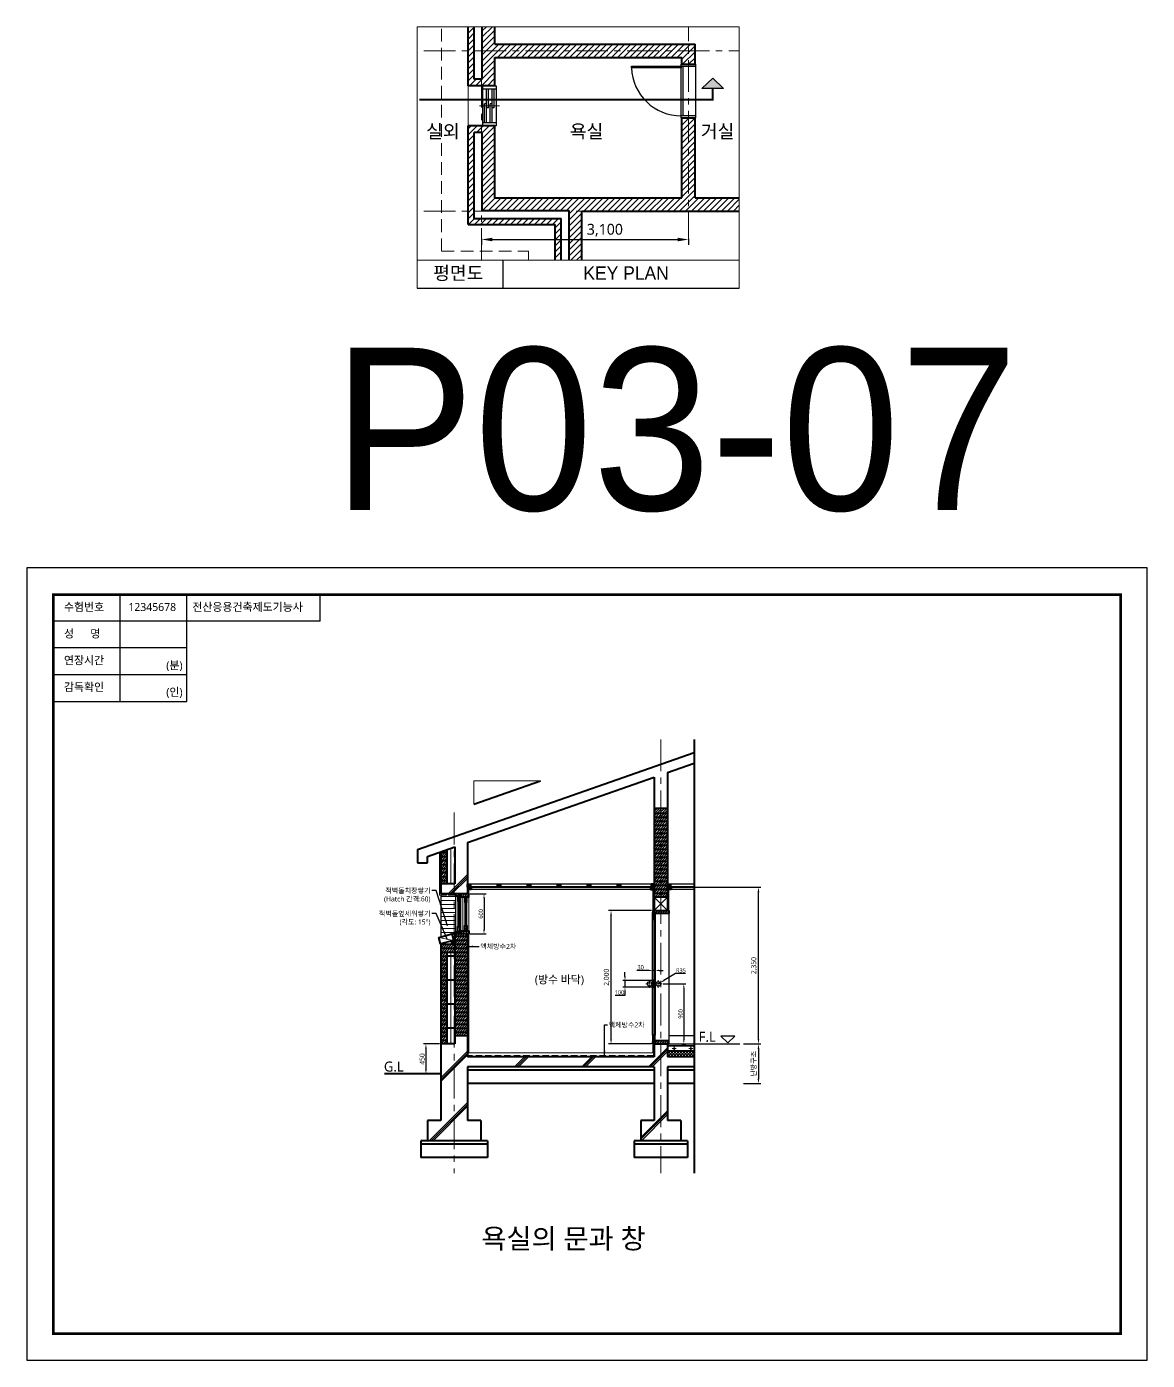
# Model space of a CAD drawing. Header units: millimetres. Extents: x 0 to 126056, y 2051 to 38499.
# Drawn here: x 87456 to 104256, y 17051 to 37046 of the extents above; entities that cross this region are included whole.
import ezdxf

# ---------------------------------------------------------------- set-up
doc = ezdxf.new("R2010")
doc.units = ezdxf.units.MM
doc.header["$LTSCALE"] = 15
doc.linetypes.add('CENTER', pattern=[50.8, 31.75, -6.35, 6.35, -6.35])
doc.linetypes.add('HIDDEN', pattern=[9.525, 6.35, -3.175])
for name, color, linetype, lineweight in [('단면선', 2, 'Continuous', 40), ('마감선', 3, 'Continuous', 20), ('입면선', 4, 'Continuous', 30), ('중심선', 1, 'CENTER', 20), ('치수및문자', 7, 'Continuous', 30), ('해칭선', 5, 'Continuous', 9)]:
    doc.layers.add(name, color=color, linetype=linetype, lineweight=lineweight)
doc.styles.add('dim1', font='malgun.ttf')
doc.styles.get("Standard").update_dxf_attribs({"font": ''})
doc.styles.get('Standard').set_extended_font_data('Gulim')
doc.linetypes.add('BATTING', pattern='A,0.00254,-2.54,[134,ltypeshp.shx,S=2.54,R=0,X=-2.54,Y=0],-5.08,[134,ltypeshp.shx,S=2.54,R=180,X=2.54,Y=0],-2.54', length=10.16254)
doc.dimstyles.new('dim1', dxfattribs={"dimscale": 40, "dimtxt": 2.5, "dimasz": 2.5, "dimexe": 1.25, "dimexo": 0.625, "dimtad": 1, "dimdec": 0, "dimlunit": 6, "dimtxsty": 'dim1', "dimcen": 2.5, "dimadec": 0, "dimazin": 0, "dimtfac": 1, "dimtdec": 0, "dimtmove": 0, "dimatfit": 3, "dimfxl": 1, "dimarcsym": 0})
pattern_1 = [(45, (88258.752, -202550.854), (-17.9605122, 17.9605122), [])]
pattern_2 = [(45, (88258.752, -202800.854), (-17.9605122, 17.9605122), [])]
pattern_3 = [(45, (88258.752, -204600.128), (-17.9605122, 17.9605122), [])]

# ---------------------------------------------------------------- blocks, each defined once
blk = doc.blocks.new('*D250')
at = {"color": 0, "lineweight": -2, "transparency": 16777216}
for p, q in [((98200, 21794), (98464, 21794)), ((98426, 21719), (98426, 21274)), ((98200, 21199), (98464, 21199))]:
    blk.add_line(p, q, dxfattribs=at)
at = {"color": 0, "transparency": 16777216}
for points in [[(98414, 21719), (98439, 21719), (98426, 21794)], [(98414, 21274), (98439, 21274), (98426, 21199)]]:
    blk.add_solid(points, dxfattribs=at)
at = {"layer": 'Defpoints', "color": 0, "transparency": 16777216}
for p in [(98181, 21794), (98181, 21199), (98426, 21199)]:
    blk.add_point(p, dxfattribs=at)
at = {"color": 0, "transparency": 16777216, "insert": (98358, 21496), "char_height": 75, "attachment_point": 5, "rotation": 90, "style": 'dim1'}
blk.add_mtext('난방구조', dxfattribs=at)
blk = doc.blocks.new('*D251')
at = {"color": 0, "lineweight": -2, "transparency": 16777216}
for p, q in [((97483, 24144), (98464, 24144)), ((98426, 21869), (98426, 24069)), ((98200, 21794), (98464, 21794))]:
    blk.add_line(p, q, dxfattribs=at)
at = {"color": 0, "transparency": 16777216}
for points in [[(98414, 24069), (98439, 24069), (98426, 24144)], [(98414, 21869), (98439, 21869), (98426, 21794)]]:
    blk.add_solid(points, dxfattribs=at)
at = {"layer": 'Defpoints', "color": 0, "transparency": 16777216}
for p in [(97464, 24144), (98426, 24144), (98181, 21794)]:
    blk.add_point(p, dxfattribs=at)
at = {"color": 0, "transparency": 16777216, "insert": (98362, 22969), "char_height": 75, "attachment_point": 5, "rotation": 90, "style": 'dim1'}
blk.add_mtext('2,350', dxfattribs=at)
blk = doc.blocks.new('*D264')
at = {"color": 0, "lineweight": -2, "transparency": 16777216}
for p, q in [((93645, 21794), (93404, 21794)), ((93441, 21719), (93441, 21419)), ((93645, 21344), (93404, 21344))]:
    blk.add_line(p, q, dxfattribs=at)
at = {"color": 0, "transparency": 16777216}
for points in [[(93429, 21719), (93454, 21719), (93441, 21794)], [(93429, 21419), (93454, 21419), (93441, 21344)]]:
    blk.add_solid(points, dxfattribs=at)
at = {"layer": 'Defpoints', "color": 0, "transparency": 16777216}
for p in [(93664, 21794), (93441, 21344), (93664, 21344)]:
    blk.add_point(p, dxfattribs=at)
at = {"color": 0, "transparency": 16777216, "insert": (93384, 21569), "char_height": 75, "attachment_point": 5, "rotation": 90, "style": 'dim1'}
blk.add_mtext('450', dxfattribs=at)
blk = doc.blocks.new('*D252')
at = {"color": 0, "lineweight": -2, "transparency": 16777216}
for p, q in [((96425, 22806), (96425, 22869)), ((96828, 22744), (96394, 22744)), ((96828, 22644), (96394, 22644)), ((96425, 22744), (96425, 22644)), ((96425, 22519), (96279, 22519)), ((96425, 22581), (96425, 22519))]:
    blk.add_line(p, q, dxfattribs=at)
at = {"color": 0, "transparency": 16777216}
for points in [[(96415, 22806), (96436, 22806), (96425, 22744)], [(96415, 22581), (96436, 22581), (96425, 22644)]]:
    blk.add_solid(points, dxfattribs=at)
at = {"layer": 'Defpoints', "color": 0, "transparency": 16777216}
for p in [(96425, 22644), (96844, 22744), (96844, 22644)]:
    blk.add_point(p, dxfattribs=at)
at = {"color": 0, "transparency": 16777216, "insert": (96344, 22567), "char_height": 62.5, "attachment_point": 5, "style": 'dim1'}
blk.add_mtext('100', dxfattribs=at)
blk = doc.blocks.new('*D253')
at = {"color": 0, "lineweight": -2, "transparency": 16777216}
for p, q in [((96782, 22896), (96601, 22896)), ((96844, 22759), (96844, 22927)), ((96874, 22896), (96844, 22896)), ((96874, 22759), (96874, 22927)), ((96937, 22896), (96999, 22896))]:
    blk.add_line(p, q, dxfattribs=at)
at = {"color": 0, "transparency": 16777216}
for points in [[(96782, 22907), (96782, 22886), (96844, 22896)], [(96937, 22907), (96937, 22886), (96874, 22896)]]:
    blk.add_solid(points, dxfattribs=at)
at = {"layer": 'Defpoints', "color": 0, "transparency": 16777216}
for p in [(96874, 22896), (96844, 22744), (96874, 22744)]:
    blk.add_point(p, dxfattribs=at)
at = {"color": 0, "transparency": 16777216, "insert": (96660, 22944), "char_height": 62.5, "attachment_point": 5, "style": 'dim1'}
blk.add_mtext('30', dxfattribs=at)
blk = doc.blocks.new('*D265')
at = {"color": 0, "lineweight": -2, "transparency": 16777216}
for p, q in [((97181, 22849), (97007, 22744)), ((97332, 22849), (97181, 22849)), ((96924, 22694), (96954, 22712))]:
    blk.add_line(p, q, dxfattribs=at)
at = {"color": 0, "transparency": 16777216}
blk.add_solid([(97002, 22753), (97013, 22735), (96954, 22712)], dxfattribs=at)
at = {"layer": 'Defpoints', "color": 0, "transparency": 16777216}
for p in [(96924, 22694), (96954, 22712)]:
    blk.add_point(p, dxfattribs=at)
at = {"color": 0, "transparency": 16777216, "insert": (97264, 22897), "char_height": 62.5, "attachment_point": 5, "style": 'dim1'}
blk.add_mtext('R35', dxfattribs=at)
blk = doc.blocks.new('*D266')
at = {"color": 0, "lineweight": -2, "transparency": 16777216}
for p, q in [((96998, 22694), (97338, 22694)), ((97307, 22631), (97307, 21856)), ((97280, 21794), (97338, 21794))]:
    blk.add_line(p, q, dxfattribs=at)
at = {"color": 0, "transparency": 16777216}
for points in [[(97297, 22631), (97318, 22631), (97307, 22694)], [(97297, 21856), (97318, 21856), (97307, 21794)]]:
    blk.add_solid(points, dxfattribs=at)
at = {"layer": 'Defpoints', "color": 0, "transparency": 16777216}
for p in [(96982, 22694), (97264, 21794), (97307, 21794)]:
    blk.add_point(p, dxfattribs=at)
at = {"color": 0, "transparency": 16777216, "insert": (97259, 22244), "char_height": 62.5, "attachment_point": 5, "rotation": 90, "style": 'dim1'}
blk.add_mtext('900', dxfattribs=at)
blk = doc.blocks.new('*D267')
at = {"color": 0, "lineweight": -2, "transparency": 16777216}
for p, q in [((96825, 23794), (96179, 23794)), ((96216, 21869), (96216, 23719)), ((96825, 21794), (96179, 21794))]:
    blk.add_line(p, q, dxfattribs=at)
at = {"color": 0, "transparency": 16777216}
for points in [[(96204, 23719), (96229, 23719), (96216, 23794)], [(96204, 21869), (96229, 21869), (96216, 21794)]]:
    blk.add_solid(points, dxfattribs=at)
at = {"layer": 'Defpoints', "color": 0, "transparency": 16777216}
for p in [(96216, 23794), (96844, 23794), (96844, 21794)]:
    blk.add_point(p, dxfattribs=at)
at = {"color": 0, "transparency": 16777216, "insert": (96153, 22794), "char_height": 75, "attachment_point": 5, "rotation": 90, "style": 'dim1'}
blk.add_mtext('2,000', dxfattribs=at)
blk = doc.blocks.new('*D268')
at = {"color": 0, "lineweight": -2, "transparency": 16777216}
for p, q in [((94100, 24044), (94343, 24044)), ((94312, 23981), (94312, 23506)), ((94100, 23444), (94343, 23444))]:
    blk.add_line(p, q, dxfattribs=at)
at = {"color": 0, "transparency": 16777216}
for points in [[(94301, 23981), (94322, 23981), (94312, 24044)], [(94301, 23506), (94322, 23506), (94312, 23444)]]:
    blk.add_solid(points, dxfattribs=at)
at = {"layer": 'Defpoints', "color": 0, "transparency": 16777216}
for p in [(94084, 24044), (94084, 23444), (94312, 23444)]:
    blk.add_point(p, dxfattribs=at)
at = {"color": 0, "transparency": 16777216, "insert": (94264, 23744), "char_height": 62.5, "attachment_point": 5, "rotation": 90, "style": 'dim1'}
blk.add_mtext('600', dxfattribs=at)
blk = doc.blocks.new('*D246')
at = {"layer": 'Defpoints', "color": 0, "transparency": 16777216}
for p in [(94276, 33904), (97376, 33904), (97376, 33855)]:
    blk.add_point(p, dxfattribs=at)
at = {"layer": '해칭선', "color": 0, "lineweight": -2, "transparency": 16777216}
for p, q in [((94276, 33863), (94276, 33774)), ((94439, 33855), (97214, 33855)), ((97376, 33863), (97376, 33774))]:
    blk.add_line(p, q, dxfattribs=at)
at = {"layer": '해칭선', "color": 0, "transparency": 16777216}
for points in [[(94439, 33882), (94439, 33828), (94276, 33855)], [(97214, 33882), (97214, 33828), (97376, 33855)]]:
    blk.add_solid(points, dxfattribs=at)
at = {"layer": '해칭선', "color": 0, "transparency": 16777216, "insert": (96124, 33994), "char_height": 162.5, "attachment_point": 5, "style": 'dim1'}
blk.add_mtext('3,100', dxfattribs=at)

msp = doc.modelspace()

# ---------------------------------------------------------------- hatches: boundary and pattern name
msp.add_hatch(color=0).paths.add_polyline_path([(97740.6, 36273.3), (97901.7, 36120.5), (97579.5, 36120.5)])
at = {"layer": '단면선'}
h = msp.add_hatch(dxfattribs=at)
h.set_pattern_fill('_USER', color=256, scale=60, pattern_type=0)
h.set_pattern_definition([(0, (-5248.85, -190014.104), (0, 60), [])])
h.paths.add_polyline_path([(93664, 24673.9), (93754, 24705.4), (93754, 24193.9), (93664, 24193.9)])
at = {"layer": '해칭선'}
h = msp.add_hatch(dxfattribs=at)
h.set_pattern_fill('ANSI31', color=0, scale=20)
h.set_pattern_definition([(45, (94476.45, 36453.13), (-44.901, 44.901), [])])
h.paths.add_polyline_path([(94276.4, 36258.8), (94166.4, 36258.8), (94166.4, 36412.5), (94076.4, 36322.5), (94076.4, 36158.8), (94276.4, 36158.8)])
h.paths.add_polyline_path([(94476.4, 36453.1), (94286.4, 36263.1), (94286.4, 36258.8), (94276.4, 36258.8), (94276.4, 36158.8), (94476.4, 36158.8)])
h = msp.add_hatch(dxfattribs=at)
h.set_pattern_fill('ANSI31', color=0, scale=20)
h.set_pattern_definition([(45, (94166.45, 34885.894), (-44.9013, 44.9013), [])])
h.paths.add_polyline_path([(94286.4, 34736.5), (94476.4, 34926.5), (94476.4, 35558.8), (94296.4, 35558.8), (94276.4, 35558.8), (94276.4, 35458.8), (94286.4, 35458.8)])
h.paths.add_polyline_path([(94076.4, 35558.8), (94076.4, 34795.9), (94166.4, 34885.9), (94166.4, 35458.8), (94276.4, 35458.8), (94276.4, 35558.8)])
h = msp.add_hatch(dxfattribs=at)
h.set_pattern_fill('ANSI31', color=0, scale=20)
h.set_pattern_definition([(45, (97334.096, 34281.83), (-44.9013, 44.9013), [])])
h.paths.add_polyline_path([(97534.1, 34481.8), (97376.4, 34324.2), (97376.4, 34281.8), (98138.5, 34281.8), (98138.5, 34481.8)])
h = msp.add_hatch(dxfattribs=at)
h.set_pattern_fill('ANSI31', color=256, scale=8)
h.set_pattern_definition(pattern_1)
h.paths.add_polyline_path([(96964, 25328.9), (96864, 25328.9), (96864, 23993.9), (96964, 23993.9)])
h = msp.add_hatch(dxfattribs=at)
h.set_pattern_fill('ANSI31', color=256, scale=8)
h.set_pattern_definition(pattern_1)
h.paths.add_polyline_path([(97064, 25328.9), (96964, 25328.9), (96964, 23993.9), (97064, 23993.9)])
h = msp.add_hatch(dxfattribs=at)
h.set_pattern_fill('ANSI31', color=256, scale=8)
h.set_pattern_definition([(45, (-5248.85, -190014.104), (-17.9605122, 17.9605122), [])])
h.paths.add_polyline_path([(93664, 24673.9), (93754, 24705.4), (93754, 24193.9), (93664, 24193.9)])
h = msp.add_hatch(dxfattribs=at)
h.set_pattern_fill('ANSI31', color=256, scale=8)
h.set_pattern_definition([(45, (18492.398, -160902.2), (-17.9605122, 17.9605122), [])])
h.paths.add_polyline_path([(93964, 23998.9), (94084, 23998.9), (94084, 24043.9), (93964, 24043.9)])
h = msp.add_hatch(dxfattribs=at)
h.set_pattern_fill('ANSI31', color=256, scale=8, angle=90)
h.set_pattern_definition([(135, (18492.398, -160902.2), (-17.9605122, -17.9605122), [])])
h.paths.add_polyline_path([(94022.3, 23918.9), (94052.3, 23918.9), (94052.3, 23998.9), (94022.3, 23998.9)])
h = msp.add_hatch(dxfattribs=at)
h.set_pattern_fill('ANSI31', color=256, scale=8)
h.set_pattern_definition(pattern_2)
h.paths.add_polyline_path([(96964, 23793.9), (96844, 23793.9), (96844, 23763.9), (96874, 23763.9), (96874, 23748.9), (96964, 23748.9)])
h = msp.add_hatch(dxfattribs=at)
h.set_pattern_fill('ANSI31', color=256, scale=8)
h.set_pattern_definition(pattern_2)
h.paths.add_polyline_path([(97084, 23793.9), (96964, 23793.9), (96964, 23748.9), (97084, 23748.9)])
h = msp.add_hatch(dxfattribs=at)
h.set_pattern_fill('ANSI31', color=256, scale=8)
h.set_pattern_definition(pattern_1)
h.paths.add_polyline_path([(94064, 23443.9), (93964, 23443.9), (93884, 23443.9), (93874, 23443.9), (93874, 21913.9), (94064, 21913.9)])
h = msp.add_hatch(dxfattribs=at)
h.set_pattern_fill('ANSI31', color=256, scale=8)
h.set_pattern_definition([(45, (18492.398, -161106.5), (-17.9605122, 17.9605122), [])])
h.paths.add_polyline_path([(93964, 23488.9), (94084, 23488.9), (94084, 23443.9), (93964, 23443.9)])
h = msp.add_hatch(dxfattribs=at)
h.set_pattern_fill('ANSI31', color=256, scale=8, angle=90)
h.set_pattern_definition([(135, (18492.398, -161106.5), (-17.9605122, -17.9605122), [])])
h.paths.add_polyline_path([(94022.3, 23568.9), (94052.3, 23568.9), (94052.3, 23488.9), (94022.3, 23488.9)])
h = msp.add_hatch(dxfattribs=at)
h.set_pattern_fill('ANSI31', color=256, scale=8)
h.set_pattern_definition(pattern_1)
h.paths.add_polyline_path([(93864, 23289.1), (93754, 23289.1), (93664, 23289.1), (93664, 23229.1), (93754, 23229.1), (93864, 23229.1)])
h = msp.add_hatch(dxfattribs=at)
h.set_pattern_fill('ANSI31', color=256, scale=8)
h.set_pattern_definition(pattern_1)
h.paths.add_polyline_path([(93864, 23229.1), (93754, 23229.1), (93664, 23229.1), (93664, 23169.1), (93754, 23169.1), (93864, 23169.1)])
h = msp.add_hatch(dxfattribs=at)
h.set_pattern_fill('ANSI31', color=256, scale=8)
h.set_pattern_definition(pattern_1)
h.paths.add_polyline_path([(93874, 23289.1), (93864, 23289.1), (93864, 23229.1), (93874, 23229.1)])
h = msp.add_hatch(dxfattribs=at)
h.set_pattern_fill('ANSI31', color=256, scale=8)
h.set_pattern_definition(pattern_1)
h.paths.add_polyline_path([(93874, 23229.1), (93864, 23229.1), (93864, 23169.1), (93874, 23169.1)])
h = msp.add_hatch(dxfattribs=at)
h.set_pattern_fill('ANSI31', color=256, scale=8)
h.set_pattern_definition(pattern_3)
h.paths.add_polyline_path([(96964, 21838.9), (96874, 21838.9), (96874, 21823.9), (96844, 21823.9), (96844, 21793.9), (96964, 21793.9)])
h = msp.add_hatch(dxfattribs=at)
h.set_pattern_fill('ANSI31', color=256, scale=8)
h.set_pattern_definition(pattern_3)
h.paths.add_polyline_path([(97084, 21838.9), (96964, 21838.9), (96964, 21793.9), (97084, 21793.9)])
h = msp.add_hatch(dxfattribs=at)
h.set_pattern_fill('ANSI37', color=256, scale=10, style=0)
h.set_pattern_definition([(45, (97064.032, 21598.86), (-22.4506, 22.4506), []), (135, (97064.032, 21598.86), (-22.4506, -22.4506), [])])
h.paths.add_polyline_path([(97464, 21598.9), (97464, 21683.9), (97064, 21683.9), (97064, 21598.9)])

# ---------------------------------------------------------------- linework, layer by layer
at = {"color": 0}
for p, q in [((97740.6, 36273.3), (97579.5, 36120.5)), ((97901.7, 36120.5), (97579.5, 36120.5)), ((94593.5, 33546.5), (94593.5, 33125.7)), ((93310.4, 33125.7), (98138.5, 33125.7))]:
    msp.add_line(p, q, dxfattribs=at)
for p, q in [((91855.9, 28530.7), (87855.9, 28530.7)), ((87855.9, 28530.7), (87855.9, 26930.7)), ((98073.3, 21911.6), (97862.1, 21911.6)), ((97967.7, 21809.3), (97862.1, 21911.6)), ((97967.7, 21809.3), (98073.3, 21911.6)), ((97464, 21793.9), (98146, 21793.9))]:
    msp.add_line(p, q)
for points in [[(97740.6, 36273.3), (97901.7, 36120.5), (97579.5, 36120.5), (97740.6, 36273.3)], [(97740.6, 36273.3), (97901.7, 36120.5)]]:
    msp.add_lwpolyline(points, dxfattribs=at)
at = {"color": 0, "const_width": 30}
msp.add_lwpolyline([(93344.5, 35952.4), (97740.6, 35952.4), (97740.6, 36120.5)], dxfattribs=at)
at = {"layer": '단면선', "color": 0}
for p, q in [((94076.4, 36158.8), (94076.4, 37046.2)), ((94166.4, 36258.8), (94166.4, 37046.2)), ((94286.4, 36258.8), (94286.4, 37046.2)), ((94476.4, 36781.8), (94476.4, 37046.2)), ((94476.4, 36781.8), (97476.4, 36781.8)), ((97476.4, 36481.8), (97476.4, 36781.8)), ((94476.4, 36581.8), (97276.4, 36581.8)), ((94476.4, 36158.8), (94476.4, 36581.8)), ((97276.4, 36481.8), (97276.4, 36581.8)), ((97276.4, 36481.8), (97476.4, 36481.8)), ((97276.4, 36481.8), (97476.4, 36481.8)), ((94286.4, 36258.8), (94166.4, 36258.8)), ((94476.4, 36158.8), (94076.4, 36158.8)), ((97276.4, 34481.8), (97276.4, 35681.8)), ((97276.4, 35681.8), (97476.4, 35681.8)), ((97276.4, 35681.8), (97476.4, 35681.8)), ((97476.4, 34481.8), (97476.4, 35681.8)), ((94076.4, 34081.8), (94076.4, 35558.8)), ((94476.4, 35558.8), (94076.4, 35558.8)), ((94166.4, 34171.8), (94166.4, 35458.8)), ((94286.4, 35458.8), (94166.4, 35458.8)), ((94286.4, 34291.8), (94286.4, 35458.8)), ((94476.4, 34481.8), (94476.4, 35558.8)), ((94476.4, 34481.8), (95776.4, 34481.8)), ((95776.4, 34481.8), (97276.4, 34481.8)), ((97476.4, 34481.8), (98138.5, 34481.8)), ((94286.4, 34291.8), (95586.4, 34291.8)), ((95586.4, 33546.5), (95586.4, 34291.8)), ((95776.4, 34281.8), (98138.5, 34281.8)), ((95776.4, 33546.5), (95776.4, 34281.8)), ((94076.4, 34081.8), (95376.4, 34081.8)), ((94166.4, 34171.8), (95466.4, 34171.8)), ((95376.4, 33546.5), (95376.4, 34081.8)), ((95466.4, 33546.5), (95466.4, 34171.8))]:
    msp.add_line(p, q, dxfattribs=at)
at = {"layer": '단면선'}
for p, q in [((97464, 26358.6), (97464, 19858.8)), ((93314, 24710.3), (97464, 26162.8)), ((97064, 25863.9), (97464, 26003.9)), ((97064, 25863.9), (97064, 23793.9)), ((94064, 24813.9), (96864, 25793.9)), ((94160.7, 25389.8), (95160.7, 25739.8)), ((96864, 25793.9), (96864, 23793.9)), ((96864, 25328.9), (97064, 25328.9)), ((96864, 25253.9), (96964, 25253.9)), ((96964, 25253.9), (97064, 25253.9)), ((96864, 25193.9), (96964, 25193.9)), ((96864, 25133.9), (96964, 25133.9)), ((96864, 25073.9), (96964, 25073.9)), ((96864, 25013.9), (96964, 25013.9)), ((96964, 25193.9), (97064, 25193.9)), ((96964, 25133.9), (97064, 25133.9)), ((96964, 25073.9), (97064, 25073.9)), ((96964, 25013.9), (97064, 25013.9)), ((94064, 24813.9), (94064, 24043.9)), ((96864, 24953.9), (96964, 24953.9)), ((96864, 24893.9), (96964, 24893.9)), ((96864, 24833.9), (96964, 24833.9)), ((96964, 24953.9), (97064, 24953.9)), ((96964, 24893.9), (97064, 24893.9)), ((96964, 24833.9), (97064, 24833.9)), ((93314, 24710.3), (93314, 24510.3)), ((93464, 24603.9), (93874, 24747.4)), ((93464, 24510.3), (93464, 24603.9)), ((93664, 24673.9), (93664, 24043.9)), ((93754, 24705.4), (93754, 24193.9)), ((93874, 24747.4), (93874, 24193.9)), ((96864, 24773.9), (96964, 24773.9)), ((96864, 24713.9), (96964, 24713.9)), ((96864, 24653.9), (96964, 24653.9)), ((96964, 24773.9), (97064, 24773.9)), ((96964, 24713.9), (97064, 24713.9)), ((96964, 24653.9), (97064, 24653.9)), ((93314, 24510.3), (93464, 24510.3)), ((96864, 24593.9), (96964, 24593.9)), ((96864, 24533.9), (96964, 24533.9)), ((96864, 24473.9), (96964, 24473.9)), ((96864, 24413.9), (96964, 24413.9)), ((96964, 24593.9), (97064, 24593.9)), ((96964, 24533.9), (97064, 24533.9)), ((96964, 24473.9), (97064, 24473.9)), ((96964, 24413.9), (97064, 24413.9)), ((96864, 24353.9), (96964, 24353.9)), ((96864, 24293.9), (96964, 24293.9)), ((96864, 24233.9), (96964, 24233.9)), ((96964, 24353.9), (97064, 24353.9)), ((96964, 24293.9), (97064, 24293.9)), ((96964, 24233.9), (97064, 24233.9)), ((93874, 24193.9), (93664, 24193.9)), ((94064, 24043.9), (93664, 24043.9)), ((96864, 24143.9), (94064, 24143.9)), ((96864, 24173.9), (96964, 24173.9)), ((96864, 24113.9), (96964, 24113.9)), ((96864, 24053.9), (96964, 24053.9)), ((96964, 24173.9), (97064, 24173.9)), ((96964, 24113.9), (97064, 24113.9)), ((96964, 24053.9), (97064, 24053.9)), ((97464, 24143.9), (97064, 24143.9)), ((93935.1, 23933.9), (93935.1, 23553.9)), ((94037.3, 23918.9), (94037.3, 23568.9)), ((97064, 23993.9), (96864, 23993.9)), ((96844, 23793.9), (97084, 23793.9)), ((96844, 23793.9), (96844, 23763.9)), ((96844, 23763.9), (96874, 23763.9)), ((96844, 21923.9), (96844, 23763.9)), ((96874, 23763.9), (96874, 23748.9)), ((96874, 23763.9), (96874, 21923.9)), ((97084, 23748.9), (96874, 23748.9)), ((97084, 23793.9), (97084, 23748.9)), ((94064, 23443.9), (93828.2, 23443.9)), ((93874, 23443.9), (93874, 21793.9)), ((93874, 23409.1), (94064, 23409.1)), ((94064, 23443.9), (94064, 21598.9)), ((93664, 23296.4), (93664, 20643.9)), ((93664, 23289.1), (93754, 23289.1)), ((93664, 23229.1), (93754, 23229.1)), ((93754, 23289.1), (94064, 23289.1)), ((93754, 23229.1), (94064, 23229.1)), ((93874, 23349.1), (94064, 23349.1)), ((93664, 23169.1), (93754, 23169.1)), ((93664, 23109.1), (93754, 23109.1)), ((93664, 23049.1), (93754, 23049.1)), ((93754, 23169.1), (94064, 23169.1)), ((93754, 23169.1), (93754, 21793.9)), ((93874, 23109.6), (93754, 23109.6)), ((93874, 23109.1), (94064, 23109.1)), ((93874, 23049.1), (94064, 23049.1)), ((93664, 22989.1), (93754, 22989.1)), ((93664, 22929.1), (93754, 22929.1)), ((93664, 22869.1), (93754, 22869.1)), ((93664, 22809.1), (93754, 22809.1)), ((93874, 22989.1), (94064, 22989.1)), ((93874, 22929.1), (94064, 22929.1)), ((93874, 22869.1), (94064, 22869.1)), ((93874, 22809.1), (94064, 22809.1)), ((93664, 22749.1), (93754, 22749.1)), ((93664, 22689.1), (93754, 22689.1)), ((93664, 22629.1), (93754, 22629.1)), ((93874, 22749.6), (93754, 22749.6)), ((93874, 22749.1), (94064, 22749.1)), ((93874, 22689.1), (94064, 22689.1)), ((93874, 22629.1), (94064, 22629.1)), ((96844, 22643.9), (96874, 22643.9)), ((96874, 22643.9), (96874, 22658.9)), ((93664, 22569.1), (93754, 22569.1)), ((93664, 22509.1), (93754, 22509.1)), ((93664, 22449.1), (93754, 22449.1)), ((93874, 22569.1), (94064, 22569.1)), ((93874, 22509.1), (94064, 22509.1)), ((93874, 22449.1), (94064, 22449.1)), ((93664, 22389.1), (93754, 22389.1)), ((93664, 22329.1), (93754, 22329.1)), ((93664, 22269.1), (93754, 22269.1)), ((93664, 22209.1), (93754, 22209.1)), ((93874, 22389.6), (93754, 22389.6)), ((93874, 22389.1), (94064, 22389.1)), ((93874, 22329.1), (94064, 22329.1)), ((93874, 22269.1), (94064, 22269.1)), ((93874, 22209.1), (94064, 22209.1)), ((93664, 22149.1), (93754, 22149.1)), ((93664, 22089.1), (93754, 22089.1)), ((93664, 22029.1), (93754, 22029.1)), ((93874, 22029.1), (93754, 22029.1)), ((93874, 22149.1), (94064, 22149.1)), ((93874, 22089.1), (94064, 22089.1)), ((93874, 22029.1), (94064, 22029.1)), ((93664, 21969.1), (93754, 21969.1)), ((93664, 21909.1), (93754, 21909.1)), ((93664, 21849.1), (93754, 21849.1)), ((93874, 21969.1), (94064, 21969.1)), ((94064, 21913.9), (93874, 21913.9)), ((96844, 21793.9), (96844, 21823.9)), ((96844, 21823.9), (96874, 21823.9)), ((97084, 21838.9), (96874, 21838.9)), ((96874, 21823.9), (96874, 21838.9)), ((97084, 21793.9), (97084, 21838.9)), ((93874, 21793.9), (93664, 21793.9)), ((96864, 21598.9), (94064, 21598.9)), ((96844, 21793.9), (97084, 21793.9)), ((97064, 21793.9), (96864, 21793.9)), ((96864, 21793.9), (96864, 21598.9)), ((97064, 21793.9), (97064, 21598.9)), ((97464, 21763.9), (97064, 21763.9)), ((97464, 21683.9), (97064, 21683.9)), ((97464, 21598.9), (97064, 21598.9)), ((94064, 21448.9), (94064, 20643.9)), ((96864, 21448.9), (94064, 21448.9)), ((96864, 21398.9), (94064, 21398.9)), ((96864, 21448.9), (96864, 20643.9)), ((97064, 21448.9), (97064, 20643.9)), ((97464, 21448.9), (97064, 21448.9)), ((97464, 21398.9), (97064, 21398.9)), ((93664, 21343.9), (92817.8, 21343.9)), ((96864, 21198.9), (94064, 21198.9)), ((97464, 21198.9), (97064, 21198.9)), ((93664, 20643.9), (93464, 20643.9)), ((93464, 20643.9), (93464, 20343.9)), ((94264, 20643.9), (94064, 20643.9)), ((94264, 20643.9), (94264, 20343.9)), ((96864, 20643.9), (96664, 20643.9)), ((96664, 20643.9), (96664, 20343.9)), ((97264, 20643.9), (97064, 20643.9)), ((97264, 20643.9), (97264, 20343.9)), ((94364, 20343.9), (93364, 20343.9)), ((93364, 20343.9), (93364, 20093.9)), ((94364, 20293.9), (93364, 20293.9)), ((94364, 20343.9), (94364, 20093.9)), ((97364, 20343.9), (96564, 20343.9)), ((96564, 20343.9), (96564, 20093.9)), ((97364, 20293.9), (96564, 20293.9)), ((97364, 20343.9), (97364, 20093.9)), ((94364, 20093.9), (93364, 20093.9)), ((97364, 20093.9), (96564, 20093.9))]:
    msp.add_line(p, q, dxfattribs=at)
for points in [[(93964, 24043.9), (93884, 24043.9), (93884, 24013.9), (93964, 24013.9)], [(93950.1, 24013.9), (93920.1, 24013.9), (93920.1, 23933.9), (93950.1, 23933.9)], [(94084, 24043.9), (93964, 24043.9), (93964, 23998.9), (94084, 23998.9)], [(94052.3, 23998.9), (94022.3, 23998.9), (94022.3, 23918.9), (94052.3, 23918.9)], [(94109, 24143.9), (94064, 24143.9), (94064, 24188.9), (94109, 24188.9)], [(94120, 24107.9), (94084, 24107.9), (94084, 24143.9), (94120, 24143.9)], [(94559, 24143.9), (94514, 24143.9), (94514, 24188.9), (94559, 24188.9)], [(95009, 24143.9), (94964, 24143.9), (94964, 24188.9), (95009, 24188.9)], [(95459, 24143.9), (95414, 24143.9), (95414, 24188.9), (95459, 24188.9)], [(95909, 24143.9), (95864, 24143.9), (95864, 24188.9), (95909, 24188.9)], [(96359, 24143.9), (96314, 24143.9), (96314, 24188.9), (96359, 24188.9)], [(96808, 24107.9), (96844, 24107.9), (96844, 24143.9), (96808, 24143.9)], [(96819, 24143.9), (96864, 24143.9), (96864, 24188.9), (96819, 24188.9)], [(97109, 24143.9), (97064, 24143.9), (97064, 24188.9), (97109, 24188.9)], [(97120, 24107.9), (97084, 24107.9), (97084, 24143.9), (97120, 24143.9)], [(96844, 23663.9), (96874, 23663.9), (96874, 23763.9), (96844, 23763.9)], [(93854, 23347.3), (93660.8, 23295.5), (93635, 23392.1), (93828.2, 23443.9)], [(93964, 23443.9), (93884, 23443.9), (93884, 23473.9), (93964, 23473.9)], [(93950.1, 23473.9), (93920.1, 23473.9), (93920.1, 23553.9), (93950.1, 23553.9)], [(94084, 23443.9), (93964, 23443.9), (93964, 23488.9), (94084, 23488.9)], [(94052.3, 23488.9), (94022.3, 23488.9), (94022.3, 23568.9), (94052.3, 23568.9)], [(93874, 23289.1), (93829, 23289.1), (93829, 23334.1), (93874, 23334.1)], [(96844, 22643.9), (96874, 22643.9), (96874, 22743.9), (96844, 22743.9)], [(96844, 21823.9), (96874, 21823.9), (96874, 21923.9), (96844, 21923.9)]]:
    msp.add_lwpolyline(points, close=True, dxfattribs=at)
at = {"layer": '마감선', "color": 0, "linetype": 'HIDDEN', "ltscale": 2}
for p, q in [((93676.4, 33681.8), (93676.4, 37046.2)), ((93676.4, 33681.8), (94976.4, 33681.8)), ((94976.4, 33546.5), (94976.4, 33681.8))]:
    msp.add_line(p, q, dxfattribs=at)
at = {"layer": '마감선', "color": 0}
msp.add_line((94076.4, 35558.8), (94076.4, 36158.8), dxfattribs=at)
at = {"layer": '마감선'}
for p, q in [((94160.7, 25389.8), (94160.7, 25739.8)), ((94160.7, 25739.8), (95160.7, 25739.8)), ((93644, 24673.9), (93644, 24023.9)), ((93749.4, 24023.9), (93644, 24023.9)), ((93749.4, 24043.9), (93749.4, 24023.9)), ((93776.4, 24043.9), (93776.4, 24023.9)), ((93884, 24023.9), (93776.4, 24023.9)), ((93884, 24013.9), (93884, 23443.9)), ((93890.1, 24013.9), (93890.1, 23473.9)), ((93964, 23488.9), (93964, 23998.9)), ((93992.3, 23998.9), (93992.3, 23488.9)), ((94084, 24043.9), (94084, 24143.9)), ((94084, 23998.9), (94084, 23443.9)), ((96844, 24107.9), (96844, 23793.9)), ((97084, 24107.9), (97084, 23793.9)), ((93920.1, 23933.9), (93920.1, 23473.9)), ((93950.1, 23933.9), (93950.1, 23473.9)), ((94022.3, 23918.9), (94022.3, 23488.9)), ((94052.3, 23918.9), (94052.3, 23488.9)), ((94084, 23443.9), (94084, 21658.9)), ((96844, 21658.9), (94084, 21658.9)), ((96844, 21793.9), (96844, 21658.9)), ((97464, 21793.9), (97064, 21793.9))]:
    msp.add_line(p, q, dxfattribs=at)
for centre in [(97164.4, 21723.9), (97414.4, 21723.9)]:
    msp.add_circle(centre, 12.5, dxfattribs=at)
at = {"layer": '입면선', "color": 0}
for p, q in [((97269.8, 36481.8), (97483.1, 36481.8)), ((97269.8, 35681.8), (97269.8, 36481.8)), ((97269.8, 36455.2), (97483.1, 36455.2)), ((97296.4, 35708.5), (97296.4, 36455.2)), ((97483.1, 36481.8), (97483.1, 35681.8)), ((94296.4, 35558.8), (94296.4, 36158.8)), ((94296.4, 36158.8), (94496.4, 36158.8)), ((94296.4, 36113.8), (94496.4, 36113.8)), ((94350.3, 35603.8), (94350.3, 36113.8)), ((94380.3, 35828.8), (94380.3, 36113.8)), ((94435.1, 35603.8), (94435.1, 36113.8)), ((94465.1, 35828.8), (94465.1, 36113.8)), ((94496.4, 36158.8), (94496.4, 35558.8)), ((94350.3, 35888.8), (94320.3, 35888.8)), ((94320.3, 35603.8), (94320.3, 35888.8)), ((94380.3, 35828.8), (94350.3, 35828.8)), ((94435.1, 35888.8), (94405.1, 35888.8)), ((94405.1, 35603.8), (94405.1, 35888.8)), ((94465.1, 35828.8), (94435.1, 35828.8)), ((94496.4, 35603.8), (94296.4, 35603.8)), ((97483.1, 35708.5), (97269.8, 35708.5)), ((97269.8, 35681.8), (97483.1, 35681.8)), ((94496.4, 35558.8), (94296.4, 35558.8))]:
    msp.add_line(p, q, dxfattribs=at)
at = {"layer": '입면선'}
for p, q in [((93664, 24023.9), (93664, 23399.9)), ((96864, 24188.9), (94064, 24188.9)), ((96844, 24107.9), (94084, 24107.9)), ((97464, 24188.9), (97064, 24188.9)), ((97464, 24107.9), (97084, 24107.9)), ((97084, 23748.9), (97084, 21838.9)), ((97464, 21913.9), (97084, 21913.9))]:
    msp.add_line(p, q, dxfattribs=at)
at = {"layer": '입면선', "color": 0}
msp.add_lwpolyline([(97269.8, 36455.2), (97269.8, 36428.5), (96523.1, 36428.5), (96523.1, 36455.2)], close=True, dxfattribs=at)
at = {"layer": '입면선'}
for centre in [(96794, 22693.9), (96924, 22693.9)]:
    msp.add_circle(centre, 35, dxfattribs=at)
at = {"layer": '입면선', "color": 0}
msp.add_arc((97270.1, 36456), 747.5, 182.10955, 269.97371, dxfattribs=at)
at = {"layer": '중심선', "color": 0}
for p, q in [((94276.4, 33546.5), (94276.4, 37046.2)), ((97376.4, 33781.8), (97376.4, 37046.2)), ((93407.7, 36681.8), (98138.5, 36681.8)), ((94546.4, 35858.8), (94246.4, 35858.8)), ((93407.7, 34281.8), (98138.5, 34281.8)), ((95576.4, 33546.5), (95576.4, 34281.8))]:
    msp.add_line(p, q, dxfattribs=at)
at = {"layer": '중심선'}
for p, q in [((96964, 26358.6), (96964, 19858.8)), ((93864, 25263.1), (93864, 19858.8)), ((97194.4, 21723.9), (97134.4, 21723.9)), ((97164.4, 21753.9), (97164.4, 21693.9)), ((97444.4, 21723.9), (97384.4, 21723.9)), ((97414.4, 21753.9), (97414.4, 21693.9))]:
    msp.add_line(p, q, dxfattribs=at)
at = {"layer": '중심선', "ltscale": 0.1}
for p, q in [((96735.9, 22693.9), (96982.2, 22693.9)), ((96794, 22752), (96794, 22635.7)), ((96924, 22752), (96924, 22635.7))]:
    msp.add_line(p, q, dxfattribs=at)
at = {"layer": '치수및문자'}
for p, q in [((88855.9, 26930.7), (88855.9, 28530.7)), ((89855.9, 26930.7), (89855.9, 28530.7)), ((91855.9, 28130.7), (91855.9, 28530.7)), ((91855.9, 28130.7), (87855.9, 28130.7)), ((89855.9, 27730.7), (87855.9, 27730.7)), ((89855.9, 27330.7), (87855.9, 27330.7)), ((87855.9, 26930.7), (89855.9, 26930.7))]:
    msp.add_line(p, q, dxfattribs=at)
msp.add_lwpolyline([(87455.9, 17050.7), (104255.9, 17050.7), (104255.9, 28930.7), (87455.9, 28930.7)], close=True, dxfattribs=at)
at = {"layer": '치수및문자', "const_width": 40}
msp.add_lwpolyline([(87855.9, 17450.7), (103855.9, 17450.7), (103855.9, 28530.7), (87855.9, 28530.7)], close=True, dxfattribs=at)
at = {"layer": '해칭선', "color": 0}
for p, q in [((93310.4, 37046.2), (98138.5, 37046.2)), ((93310.4, 33125.7), (93310.4, 37046.2)), ((94081.7, 37046.2), (94076.4, 37041)), ((94166.4, 37041.2), (94076.4, 36951.2)), ((94440.9, 37046.2), (94286.4, 36891.7)), ((94351.1, 37046.2), (94286.4, 36981.6)), ((94476.4, 36991.9), (94286.4, 36801.9)), ((98138.5, 37046.2), (98138.5, 33125.7)), ((94166.4, 36951.4), (94076.4, 36861.4)), ((94166.4, 36861.6), (94076.4, 36771.6)), ((94476.4, 36902.1), (94286.4, 36712.1)), ((94476.4, 36812.3), (94286.4, 36622.3)), ((94166.4, 36771.7), (94076.4, 36681.7)), ((94166.4, 36681.9), (94076.4, 36591.9)), ((94166.4, 36592.1), (94076.4, 36502.1)), ((94625.5, 36781.8), (94286.4, 36442.7)), ((94535.7, 36781.8), (94286.4, 36532.5)), ((94715.3, 36781.8), (94515.3, 36581.8)), ((94805.2, 36781.8), (94605.2, 36581.8)), ((94895, 36781.8), (94695, 36581.8)), ((94984.8, 36781.8), (94784.8, 36581.8)), ((95074.6, 36781.8), (94874.6, 36581.8)), ((95164.4, 36781.8), (94964.4, 36581.8)), ((95254.2, 36781.8), (95054.2, 36581.8)), ((95344, 36781.8), (95144, 36581.8)), ((95433.8, 36781.8), (95233.8, 36581.8)), ((95523.6, 36781.8), (95323.6, 36581.8)), ((95613.4, 36781.8), (95413.4, 36581.8)), ((95703.2, 36781.8), (95503.2, 36581.8)), ((95793, 36781.8), (95593, 36581.8)), ((95882.8, 36781.8), (95682.8, 36581.8)), ((95972.6, 36781.8), (95772.6, 36581.8)), ((96062.4, 36781.8), (95862.4, 36581.8)), ((96152.2, 36781.8), (95952.2, 36581.8)), ((96242, 36781.8), (96042, 36581.8)), ((96331.8, 36781.8), (96131.8, 36581.8)), ((96421.6, 36781.8), (96221.6, 36581.8)), ((96511.4, 36781.8), (96311.4, 36581.8)), ((96601.2, 36781.8), (96401.2, 36581.8)), ((96691, 36781.8), (96491, 36581.8)), ((96780.8, 36781.8), (96580.8, 36581.8)), ((96870.6, 36781.8), (96670.6, 36581.8)), ((96960.4, 36781.8), (96760.4, 36581.8)), ((97050.2, 36781.8), (96850.2, 36581.8)), ((97140, 36781.8), (96940, 36581.8)), ((97229.8, 36781.8), (97029.8, 36581.8)), ((97319.6, 36781.8), (97119.6, 36581.8)), ((97409.4, 36781.8), (97209.4, 36581.8)), ((97476.4, 36759.1), (97276.4, 36559.1)), ((97476.4, 36669.3), (97289, 36481.8)), ((94166.4, 36502.3), (94076.4, 36412.3)), ((94166.4, 36412.5), (94076.4, 36322.5)), ((94476.4, 36542.9), (94286.4, 36352.9)), ((94476.4, 36453.1), (94286.4, 36263.1)), ((97476.4, 36579.4), (97378.8, 36481.8)), ((97476.4, 36489.6), (97468.6, 36481.8)), ((97387.1, 35681.8), (97276.4, 35571.2)), ((97297.3, 35681.8), (97276.4, 35661)), ((97476.4, 35681.4), (97276.4, 35481.4)), ((97476.4, 35591.6), (97276.4, 35391.6)), ((97476.4, 35501.8), (97276.4, 35301.8)), ((97476.4, 35412), (97276.4, 35212)), ((97476.4, 35322.2), (97276.4, 35122.2)), ((97476.4, 35232.4), (97276.4, 35032.4)), ((97476.4, 35142.6), (97276.4, 34942.6)), ((97476.4, 35052.8), (97276.4, 34852.8)), ((94166.4, 34885.9), (94076.4, 34795.9)), ((94166.4, 34796.1), (94076.4, 34706.1)), ((94476.4, 34926.5), (94286.4, 34736.5)), ((94476.4, 34836.7), (94286.4, 34646.7)), ((97476.4, 34963), (97276.4, 34763)), ((97476.4, 34873.2), (97276.4, 34673.2)), ((94166.4, 34706.3), (94076.4, 34616.3)), ((94166.4, 34616.5), (94076.4, 34526.5)), ((94476.4, 34746.9), (94286.4, 34556.9)), ((94476.4, 34657.1), (94286.4, 34467.1)), ((97476.4, 34603.8), (97154.5, 34281.8)), ((97476.4, 34783.4), (97276.4, 34583.4)), ((97476.4, 34693.6), (97276.4, 34493.6)), ((94166.4, 34526.7), (94076.4, 34436.7)), ((94166.4, 34436.9), (94076.4, 34346.9)), ((94476.4, 34567.3), (94286.4, 34377.3)), ((94480.8, 34481.8), (94290.8, 34291.8)), ((94570.6, 34481.8), (94380.6, 34291.8)), ((94660.4, 34481.8), (94470.4, 34291.8)), ((94750.2, 34481.8), (94560.2, 34291.8)), ((94840, 34481.8), (94650, 34291.8)), ((94929.8, 34481.8), (94739.8, 34291.8)), ((95019.6, 34481.8), (94829.6, 34291.8)), ((95109.4, 34481.8), (94919.4, 34291.8)), ((95199.2, 34481.8), (95009.2, 34291.8)), ((95289, 34481.8), (95099, 34291.8)), ((95378.8, 34481.8), (95188.8, 34291.8)), ((95468.6, 34481.8), (95278.6, 34291.8)), ((95558.4, 34481.8), (95368.4, 34291.8)), ((95648.2, 34481.8), (95458.2, 34291.8)), ((95738, 34481.8), (95548, 34291.8)), ((95917.6, 34481.8), (95586.4, 34150.6)), ((95827.8, 34481.8), (95586.4, 34240.4)), ((96007.5, 34481.8), (95807.5, 34281.8)), ((96097.3, 34481.8), (95897.3, 34281.8)), ((96187.1, 34481.8), (95987.1, 34281.8)), ((96276.9, 34481.8), (96076.9, 34281.8)), ((96366.7, 34481.8), (96166.7, 34281.8)), ((96456.5, 34481.8), (96256.5, 34281.8)), ((96546.3, 34481.8), (96346.3, 34281.8)), ((96636.1, 34481.8), (96436.1, 34281.8)), ((96725.9, 34481.8), (96525.9, 34281.8)), ((96815.7, 34481.8), (96615.7, 34281.8)), ((96905.5, 34481.8), (96705.5, 34281.8)), ((96995.3, 34481.8), (96795.3, 34281.8)), ((97085.1, 34481.8), (96885.1, 34281.8)), ((97174.9, 34481.8), (96974.9, 34281.8)), ((97264.7, 34481.8), (97064.7, 34281.8)), ((97476.4, 34514), (97244.3, 34281.8)), ((97534.1, 34481.8), (97334.1, 34281.8)), ((94166.4, 34347.1), (94076.4, 34257.1)), ((94166.4, 34257.3), (94076.4, 34167.3)), ((95776.4, 34250.8), (95586.4, 34060.8)), ((94170.8, 34171.8), (94080.8, 34081.8)), ((94260.6, 34171.8), (94170.6, 34081.8)), ((94350.4, 34171.8), (94260.4, 34081.8)), ((94440.2, 34171.8), (94350.2, 34081.8)), ((94530, 34171.8), (94440, 34081.8)), ((94619.8, 34171.8), (94529.8, 34081.8)), ((94709.6, 34171.8), (94619.6, 34081.8)), ((94799.4, 34171.8), (94709.4, 34081.8)), ((94889.2, 34171.8), (94799.2, 34081.8)), ((94979, 34171.8), (94889, 34081.8)), ((95068.8, 34171.8), (94978.8, 34081.8)), ((95158.6, 34171.8), (95068.6, 34081.8)), ((95248.4, 34171.8), (95158.4, 34081.8)), ((95338.2, 34171.8), (95248.2, 34081.8)), ((95428, 34171.8), (95338, 34081.8)), ((95466.4, 34120.4), (95376.4, 34030.4)), ((95466.4, 34030.6), (95376.4, 33940.6)), ((95776.4, 34161), (95586.4, 33971)), ((95776.4, 34071.2), (95586.4, 33881.2)), ((95466.4, 33940.8), (95376.4, 33850.8)), ((95466.4, 33851), (95376.4, 33761)), ((95776.4, 33981.4), (95586.4, 33791.4)), ((95776.4, 33891.6), (95586.4, 33701.6)), ((95776.4, 33801.8), (95586.4, 33611.8)), ((95466.4, 33761.2), (95376.4, 33671.2)), ((95466.4, 33671.4), (95376.4, 33581.4)), ((95776.4, 33712), (95611, 33546.5)), ((95776.4, 33622.2), (95700.8, 33546.5)), ((98138.5, 33546.5), (93310.4, 33546.5))]:
    msp.add_line(p, q, dxfattribs=at)
at = {"layer": '해칭선', "linetype": 'BATTING', "ltscale": 0.37}
for p, q in [((93814, 24705.4), (93814, 24209.2)), ((93814, 21793.9), (93814, 23156.9))]:
    msp.add_line(p, q, dxfattribs=at)
at = {"layer": '해칭선'}
for p, q in [((94064, 24333.6), (93774.3, 24043.9)), ((94064, 24305.3), (93802.6, 24043.9)), ((94064, 24277), (93830.8, 24043.9)), ((93664, 24005.9), (93864, 24005.9)), ((93864, 24005.9), (93884, 24005.9)), ((94064, 24143.9), (94109, 24188.9)), ((94084, 24107.9), (94120, 24143.9)), ((94084, 24125.9), (94102, 24143.9)), ((94102, 24107.9), (94120, 24125.9)), ((94514, 24143.9), (94559, 24188.9)), ((94964, 24143.9), (95009, 24188.9)), ((95414, 24143.9), (95459, 24188.9)), ((95864, 24143.9), (95909, 24188.9)), ((96314, 24143.9), (96359, 24188.9)), ((96808, 24107.9), (96844, 24143.9)), ((96808, 24125.9), (96826, 24143.9)), ((96819, 24143.9), (96864, 24188.9)), ((96826, 24107.9), (96844, 24125.9)), ((97064, 24143.9), (97109, 24188.9)), ((97084, 24107.9), (97120, 24143.9)), ((97084, 24125.9), (97102, 24143.9)), ((97102, 24107.9), (97120, 24125.9)), ((93664, 23945.9), (93864, 23945.9)), ((93664, 23885.9), (93864, 23885.9)), ((93664, 23825.9), (93864, 23825.9)), ((93864, 23945.9), (93884, 23945.9)), ((93864, 23885.9), (93884, 23885.9)), ((93864, 23825.9), (93884, 23825.9)), ((96864, 23793.9), (97064, 23993.9)), ((96864, 23993.9), (97064, 23793.9)), ((93664, 23765.9), (93864, 23765.9)), ((93664, 23705.9), (93864, 23705.9)), ((93664, 23645.9), (93864, 23645.9)), ((93864, 23765.9), (93884, 23765.9)), ((93864, 23705.9), (93884, 23705.9)), ((93864, 23645.9), (93884, 23645.9)), ((96844, 23663.9), (96874, 23763.9)), ((93664, 23585.9), (93864, 23585.9)), ((93664, 23525.9), (93864, 23525.9)), ((93664, 23465.9), (93864, 23465.9)), ((93864, 23585.9), (93884, 23585.9)), ((93864, 23525.9), (93884, 23525.9)), ((93864, 23465.9), (93884, 23465.9)), ((93854, 23347.3), (93635, 23392.1)), ((93874, 23289.1), (93829, 23334.1)), ((93664, 23158.1), (93675.1, 23169.1)), ((93664, 23122.1), (93711, 23169.1)), ((93664, 23086.2), (93747, 23169.1)), ((93664, 23050.3), (93754, 23140.3)), ((93664, 23014.4), (93754, 23104.4)), ((93664, 22978.5), (93754, 23068.5)), ((93664, 22942.5), (93754, 23032.5)), ((93664, 22906.6), (93754, 22996.6)), ((93664, 22870.7), (93754, 22960.7)), ((93664, 22834.8), (93754, 22924.8)), ((93664, 22798.9), (93754, 22888.9)), ((93664, 22762.9), (93754, 22852.9)), ((93664, 22727), (93754, 22817)), ((93664, 22691.1), (93754, 22781.1)), ((93664, 22655.2), (93754, 22745.2)), ((93664, 22619.3), (93754, 22709.3)), ((93664, 22583.3), (93754, 22673.3)), ((93664, 22547.4), (93754, 22637.4)), ((93664, 22511.5), (93754, 22601.5)), ((96844, 22643.9), (96874, 22743.9)), ((96874, 22693.9), (96924, 22693.9)), ((93664, 22573.9), (93664, 21793.9)), ((93664, 22475.6), (93754, 22565.6)), ((93664, 22439.6), (93754, 22529.6)), ((93664, 22403.7), (93754, 22493.7)), ((93664, 22367.8), (93754, 22457.8)), ((93664, 22331.9), (93754, 22421.9)), ((93664, 22296), (93754, 22386)), ((93664, 22260), (93754, 22350)), ((93664, 22224.1), (93754, 22314.1)), ((93664, 22188.2), (93754, 22278.2)), ((93664, 22152.3), (93754, 22242.3)), ((93664, 22116.4), (93754, 22206.4)), ((93664, 22080.4), (93754, 22170.4)), ((93664, 22044.5), (93754, 22134.5)), ((93664, 22008.6), (93754, 22098.6)), ((93664, 21972.7), (93754, 22062.7)), ((93664, 21936.8), (93754, 22026.8)), ((93664, 21900.8), (93754, 21990.8)), ((93664, 21864.9), (93754, 21954.9)), ((93664, 21829), (93754, 21919)), ((93664.8, 21793.9), (93754, 21883.1)), ((93700.7, 21793.9), (93754, 21847.1)), ((93736.7, 21793.9), (93754, 21811.2)), ((96844, 21823.9), (96874, 21923.9)), ((93664, 21793.9), (93754, 21793.9)), ((94064, 21686.4), (93664, 21286.4)), ((94064, 21658.1), (93664, 21258.1)), ((94064, 21629.9), (93664, 21229.9)), ((94920.4, 21598.9), (94770.4, 21448.9)), ((94948.7, 21598.9), (94798.7, 21448.9)), ((94977, 21598.9), (94827, 21448.9)), ((95926.8, 21598.9), (95776.8, 21448.9)), ((95955.1, 21598.9), (95805.1, 21448.9)), ((95983.3, 21598.9), (95833.3, 21448.9)), ((97064, 21737), (96775.9, 21448.9)), ((97064, 21708.7), (96804.2, 21448.9)), ((97064, 21680.4), (96832.5, 21448.9)), ((94064, 20915.7), (93492.2, 20343.9)), ((94064, 20887.4), (93520.5, 20343.9)), ((94064, 20859.1), (93548.8, 20343.9)), ((97064, 20792.7), (96664, 20392.7)), ((97064, 20764.4), (96664, 20364.4)), ((97064, 20736.1), (96671.8, 20343.9))]:
    msp.add_line(p, q, dxfattribs=at)
at = {"layer": '해칭선', "linetype": 'HIDDEN'}
for p, q in [((94074, 23443.9), (94074, 21618.9)), ((96854, 21618.9), (94074, 21618.9)), ((96854, 21793.9), (96854, 21618.9))]:
    msp.add_line(p, q, dxfattribs=at)

# ---------------------------------------------------------------- texts
msp.add_text('P03-07', height=2434.91).set_placement((92044.5, 29797.4))
at = {"style": 'dim1'}
for s, height, p in [('수험번호', 120, (88014.9, 28285.6)), ('12345678', 120, (88980.5, 28285.6)), ('전산응용건축제도기능사', 120, (89939.2, 28285.6)), ('성      명', 120, (88014.9, 27885.6)), ('연장시간', 120, (88014.9, 27485.6)), ('(분)', 120, (89548.6, 27409.9)), ('감독확인', 120, (88014.9, 27085.6)), ('(인)', 120, (89548.6, 27009.9)), ('(방수 바닥)', 120, (95074.1, 22700.7)), ('F.L', 150, (97530.2, 21826.6)), ('G.L', 150, (92811.4, 21380.4)), ('욕실의 문과 창', 300, (94272.4, 18725.9))]:
    msp.add_text(s, height=height, dxfattribs=at).set_placement(p)
at = {"char_height": 75, "style": 'dim1'}
for s, insert, attachment_point in [('적벽돌치장쌓기\\P(Hatch 간격:60)', (93508.9, 24130.5), 3), ('적벽돌옆세워쌓기\\P(각도: 15%%D)', (93508.9, 23786), 3), ('액체방수2차', (94256.3, 23293.7), 1), ('액체방수2차', (96180.5, 22116.8), 1)]:
    msp.add_mtext(s, dxfattribs=dict(at, insert=insert, attachment_point=attachment_point))
at = {"layer": '치수및문자', "color": 0}
for s, p in [('실외', (93444.3, 35376.8)), ('욕실', (95598.4, 35376.8)), ('거실', (97562.7, 35376.8)), ('평면도', (93549.3, 33252.4)), ('KEY PLAN', (95801.9, 33252.4))]:
    msp.add_text(s, height=200, dxfattribs=at).set_placement(p)

# ---------------------------------------------------------------- dimensions: what is measured, and where the dimension line sits
for base, p1, p2, override, picture, middle in [((94311.7, 23443.9), (94084, 24043.9), (94084, 23443.9), {"dimscale": 25, "dimtoh": 1}, '*D268', (94263.8, 23743.9)), ((98426.2, 24143.9), (98181.5, 21793.9), (97464, 24143.9), {"dimscale": 30, "dimtoh": 1}, '*D251', (98362.4, 22968.9)), ((96216.4, 23793.9), (96844, 21793.9), (96844, 23793.9), {"dimscale": 30, "dimtoh": 1}, '*D267', (96152.6, 22793.9)), ((96425.3, 22643.9), (96844, 22743.9), (96844, 22643.9), {"dimscale": 25, "dimtoh": 1}, '*D252', (96344.2, 22566.9)), ((93441.1, 21343.9), (93664, 21793.9), (93664, 21343.9), {"dimscale": 30, "dimtoh": 1}, '*D264', (93383.6, 21568.9))]:
    dim = msp.add_linear_dim(base=base, p1=p1, p2=p2, angle=90, dimstyle='dim1', override=override)
    dim.commit()
    dim.dimension.update_dxf_attribs({"geometry": picture, "text_midpoint": middle})
dim = msp.add_linear_dim(base=(96874, 22896.2), p1=(96844, 22743.9), p2=(96874, 22743.9), dimstyle='dim1', override={"dimscale": 25, "dimtoh": 1})
dim.commit()
dim.dimension.update_dxf_attribs({"geometry": '*D253', "text_midpoint": (96660.2, 22896.2), "dimtype": 160})
dim = msp.add_radius_dim(center=(96924, 22693.9), mpoint=(96954, 22712), dimstyle='dim1', override={"dimscale": 25, "dimtoh": 1})
dim.commit()
dim.dimension.update_dxf_attribs({"geometry": '*D265', "text_midpoint": (97264.4, 22849.5), "dimtype": 164})
dim = msp.add_linear_dim(base=(97307.2, 21793.9), p1=(96982.2, 22693.9), p2=(97264, 21793.9), angle=90, dimstyle='dim1', override={"dimscale": 25, "dimtoh": 1})
dim.commit()
dim.dimension.update_dxf_attribs({"geometry": '*D266', "text_midpoint": (97307.2, 22243.9), "dimtype": 160})
dim = msp.add_linear_dim(base=(98426.2, 21198.9), p1=(98181.5, 21793.9), p2=(98181.5, 21198.9), angle=90, text='난방구조', dimstyle='dim1', override={"dimscale": 30, "dimtoh": 1})
dim.commit()
dim.dimension.update_dxf_attribs({"geometry": '*D250', "text_midpoint": (98426.2, 21496.4), "dimtype": 160})
at = {"layer": '해칭선', "color": 0}
dim = msp.add_linear_dim(base=(97376.4, 33855.4), p1=(94276.4, 33903.9), p2=(97376.4, 33903.9), dimstyle='dim1', override={"dimscale": 65, "dimtoh": 1}, dxfattribs=at)
dim.commit()
dim.dimension.update_dxf_attribs({"geometry": '*D246', "text_midpoint": (96123.6, 33855.4), "dimtype": 160})

# ---------------------------------------------------------------- leaders
at = {"annotation_type": 0, "has_hookline": 1}
for points, hookline_direction, text_width in [([(93765, 23563.3), (93594.7, 24093), (93527.7, 24093)], 1, 708), ([(93765, 23354.1), (93594.7, 23748.5), (93527.7, 23748.5)], 1, 809.7), ([(94074, 23256.2), (94237.5, 23256.2)], 0, 564.2), ([(96118.7, 21618.9), (96118.7, 22079.3), (96161.7, 22079.3)], 0, 564.2)]:
    msp.add_leader(points, dimstyle='dim1', override={"dimscale": 30, "dimgap": 0.625, "dimtad": 0, "dimtoh": 1}, dxfattribs=dict(at, hookline_direction=hookline_direction, text_width=text_width))

doc.saveas('drawing.dxf')
